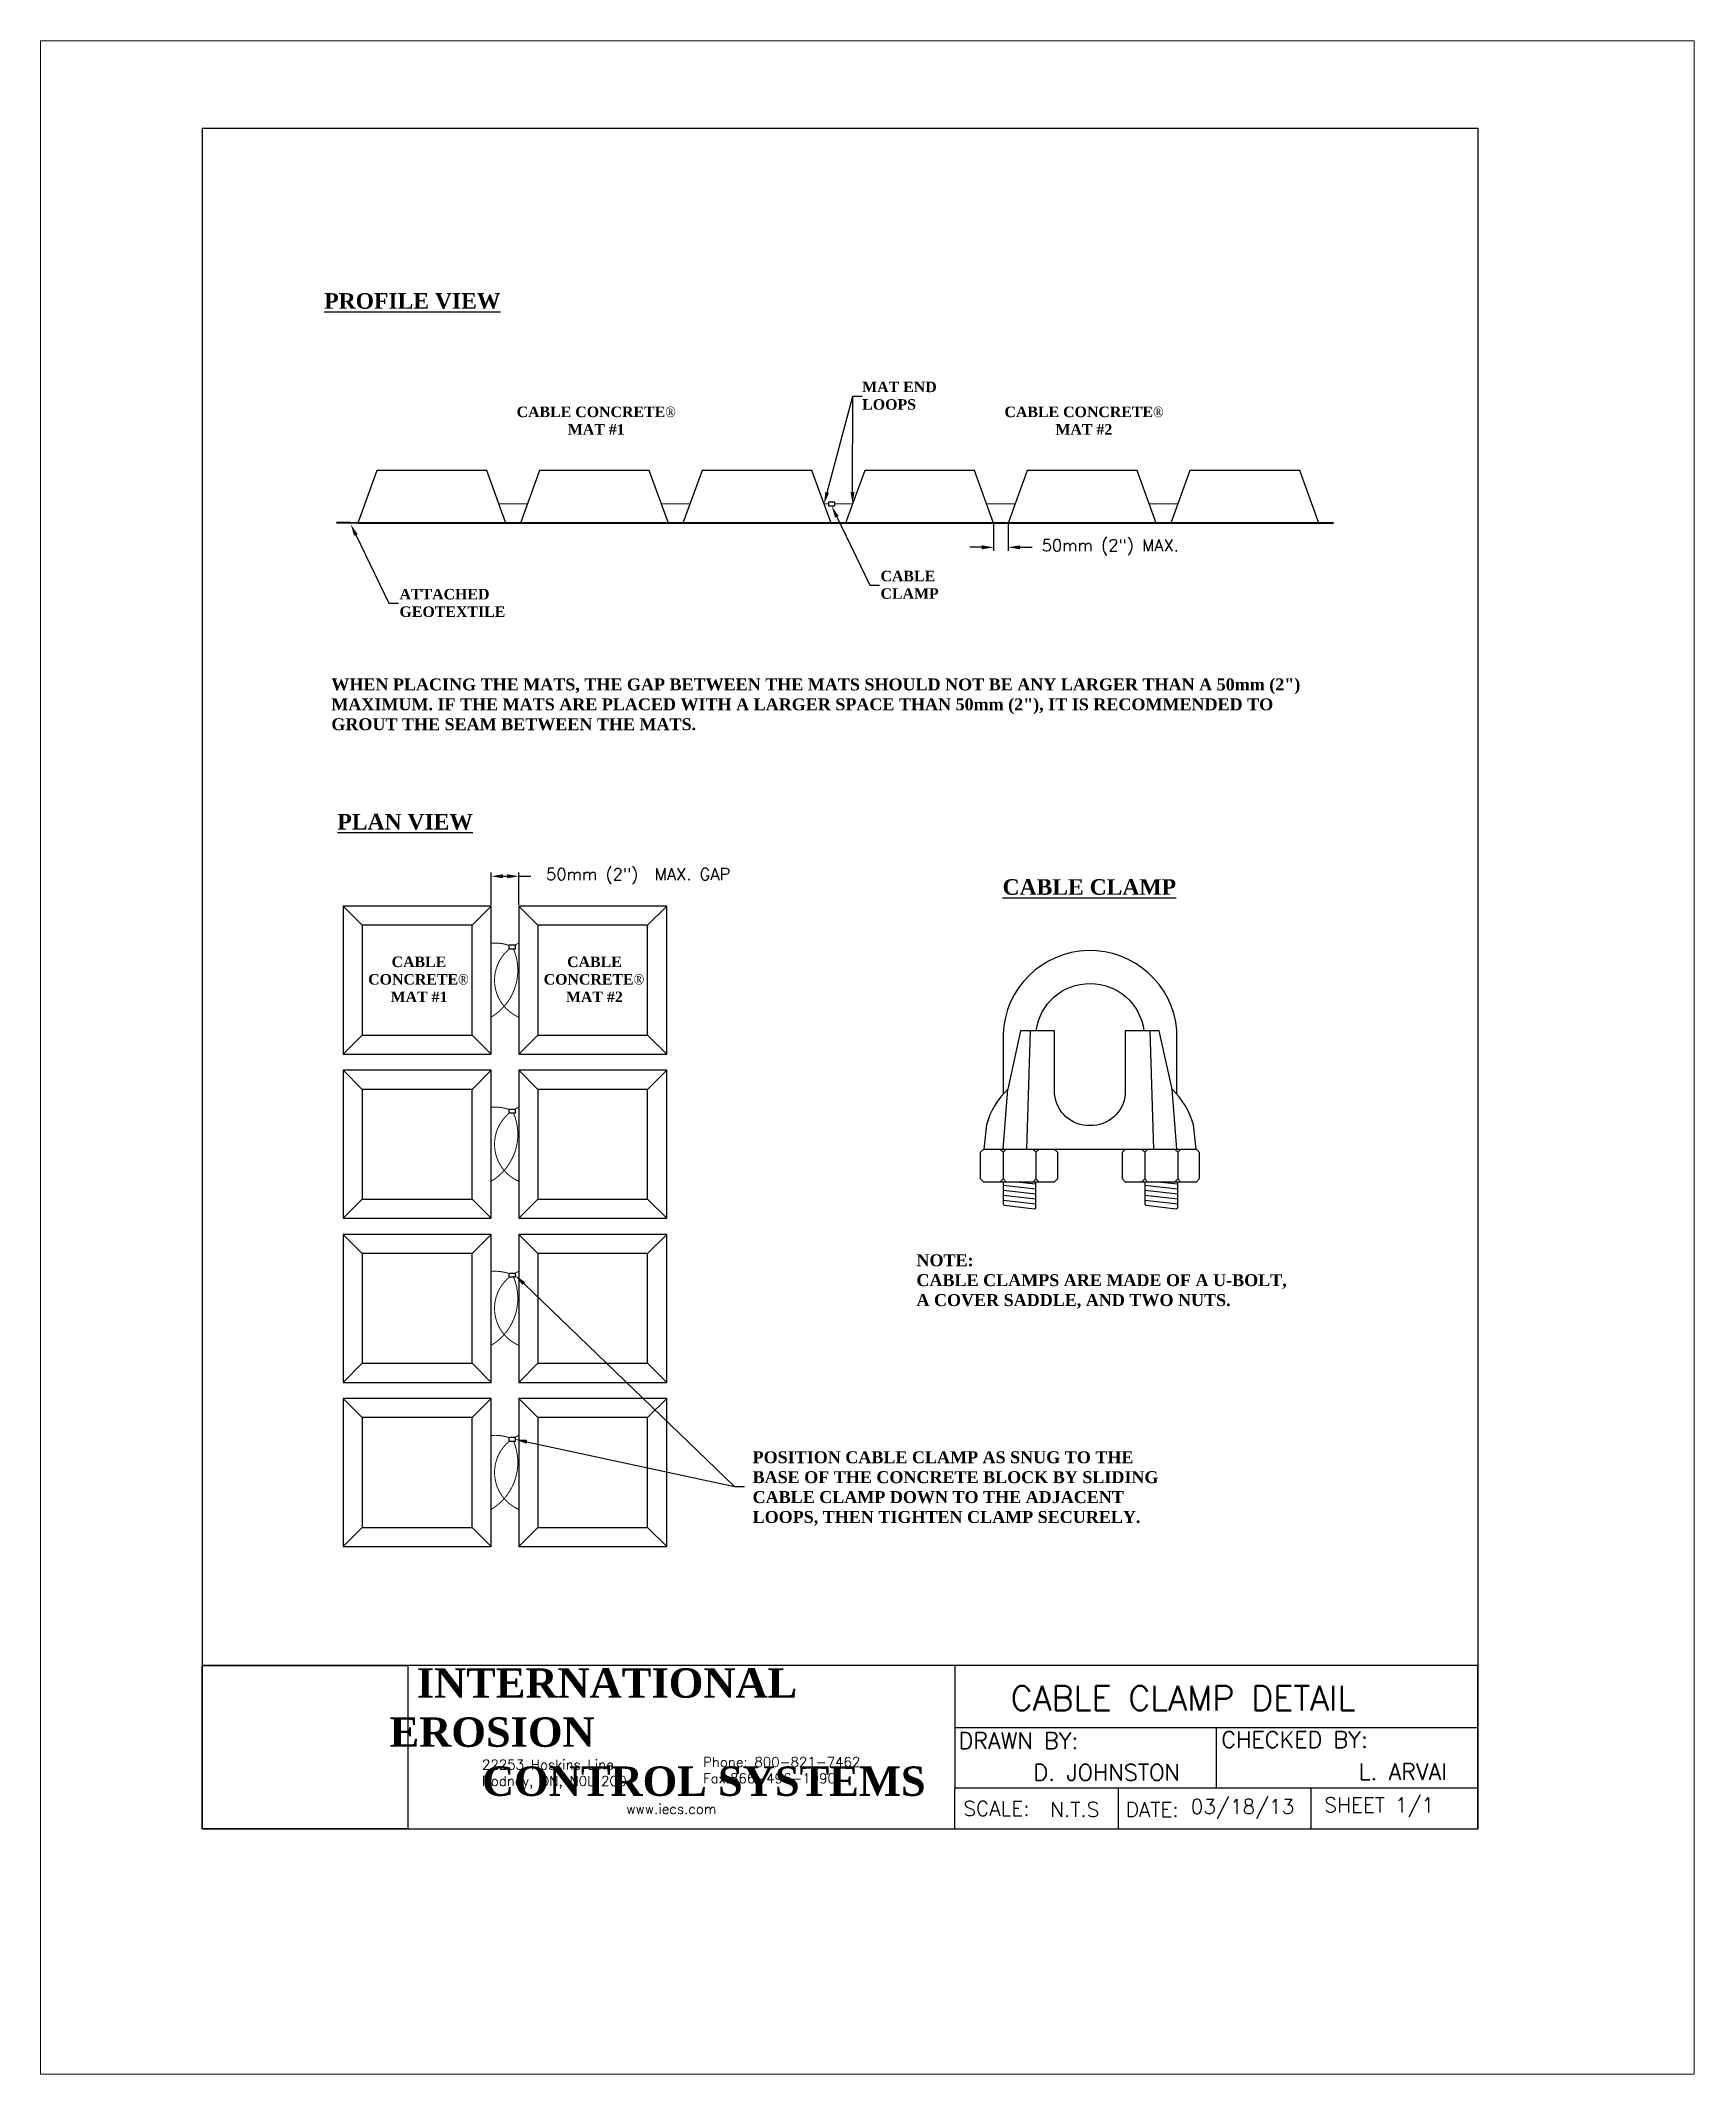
# Paper-space layout 'Layout1' of a CAD drawing. Extents: x -0.9 to 9.2, y -1.5 to 11.
# The model-space entities are those that its viewports show. They can reach past a viewport. Long polylines and large blocks are cut down to what shows.
import ezdxf
from ezdxf import colors
from ezdxf.entities.mleader import LeaderData, LeaderLine
from ezdxf.math import Vec2, Vec3

# ---------------------------------------------------------------- set-up
doc = ezdxf.new("R2010")
doc.units = 0
doc.header["$MEASUREMENT"] = 0
doc.linetypes.add('HIDDEN', pattern=[0.375, 0.25, -0.125])
doc.layers.get('0').update_dxf_attribs({"linetype": 'CONTINUOUS'})
doc.layers.get('DEFPOINTS').update_dxf_attribs({"linetype": 'CONTINUOUS'})
doc.layers.add('1', color=7, linetype='CONTINUOUS')
doc.styles.add('ROMANC', font='ROMANC')
doc.styles.add('ROMANS', font='ROMANS')
doc.styles.get("Standard").update_dxf_attribs({"font": 'simplex.shx'})
doc.dimstyles.get("Standard").update_dxf_attribs({"dimtxt": 0.18, "dimasz": 0.09, "dimexe": 0.18, "dimexo": 0.0625, "dimgap": 0.09, "dimtad": 0, "dimtih": 1, "dimtoh": 1, "dimdec": 4, "dimzin": 0, "dimdsep": 46, "dimtxsty": 'ROMANS', "dimcen": 0.09, "dimadec": 0, "dimazin": 0, "dimtfac": 1, "dimtdec": 4, "dimtofl": 0, "dimtmove": 0, "dimatfit": 3, "dimfxl": 1, "dimtolj": 1, "dimtzin": 0, "dimarcsym": 0})

# ---------------------------------------------------------------- blocks, each defined once
blk = doc.blocks.new('IECS')
for p, q in [((0, 0), (0, -10.4)), ((0, 0), (7.8, 0)), ((7.8, 0), (7.8, -10.4)), ((7.8, -9.4), (0, -9.401)), ((0, -10.4), (0, -9.401)), ((0, -9.401), (1.258, -9.401)), ((1.258, -9.401), (1.258, -10.4)), ((4.602, -9.4), (4.602, -9.78)), ((7.8, -10.4), (7.8, -9.4)), ((4.602, -9.78), (4.602, -10.15)), ((4.602, -9.78), (7.8, -9.78)), ((6.201, -9.78), (6.201, -10.15)), ((4.602, -10.4), (4.602, -10.15)), ((4.602, -10.15), (5.602, -10.15)), ((4.602, -10.15), (7.8, -10.15)), ((5.602, -10.15), (6.779, -10.15)), ((5.602, -10.15), (5.602, -10.4)), ((6.779, -10.15), (6.779, -10.4)), ((0, -10.4), (7.8, -10.4)), ((1.258, -10.4), (0, -10.4))]:
    blk.add_line(p, q)
at = {"attachment_point": 1}
for s, width, insert, char_height in [('\\pi0.16612;{\\fBatang|b1|i0|c0|p18;INTERNATIONAL EROSION \\P\\pi0.56548;CONTROL SYSTEMS}', 3.54923, (1.146, -9.418), 0.18), ('DRAWN BY:', 0.85092, (4.625, -9.811), 0.1), ('CHECKED BY:', 1.03151, (6.232, -9.804), 0.1), ('22253 Hoskins Line \\PRodney, ON, N0L 2C0', 1.01654, (1.711, -9.977), 0.06), ('Phone: 800-821-7462\\PFax:866-496-1990', 1.08705, (3.063, -9.961), 0.06), ('D. JOHNSTON', 1.07349, (5.083, -10.005), 0.1), ('L. ARVAI', 0.71317, (7.071, -10.001), 0.1), ('SHEET 1/1', 0.87937, (6.862, -10.209), 0.09), ('SCALE:', 0.1721, (4.654, -10.23), 0.09), ('N.T.S', 0.17927, (5.185, -10.237), 0.09), ('DATE:', 0.09322, (5.647, -10.237), 0.09), ('03/18/13', 0.4446, (6.045, -10.219), 0.09)]:
    blk.add_mtext_dynamic_manual_height_columns(s, width=width, gutter_width=1, heights=[0], dxfattribs=dict(at, insert=insert, char_height=char_height))
at = {"linetype": 'HIDDEN', "insert": (2.594, -10.248), "char_height": 0.06, "attachment_point": 1}
blk.add_mtext_dynamic_manual_height_columns('www.iecs.com', width=0.63843, gutter_width=1, heights=[0], dxfattribs=at)
blk = doc.blocks.new('A$C18584167')
for points in [[(3.875, 0), (3.875, 3.875), (0, 3.875), (0, 0)], [(0.5, 0.5), (3.375, 0.5), (3.375, 3.375), (0.5, 3.375)]]:
    blk.add_lwpolyline(points, close=True)
for points in [[(0, 3.875), (0.5, 3.375)], [(3.375, 3.375), (3.875, 3.875)], [(0.5, 0.5), (0, 0)], [(3.375, 0.5), (3.875, 0)]]:
    blk.add_lwpolyline(points)
blk = doc.blocks.new('*D12')
at = {"color": 0, "lineweight": -2, "transparency": 16777216}
for p, q in [((39.32, 62.39), (39.32, 61.05)), ((40.05, 62.39), (40.05, 61.05)), ((38.72, 61.23), (38.12, 61.23)), ((40.65, 61.23), (41.25, 61.23))]:
    blk.add_line(p, q, dxfattribs=at)
at = {"color": 0, "transparency": 16777216}
for points in [[(38.72, 61.33), (38.72, 61.13), (39.32, 61.23)], [(40.65, 61.33), (40.65, 61.13), (40.05, 61.23)]]:
    blk.add_solid(points, dxfattribs=at)
at = {"layer": 'DEFPOINTS', "color": 0, "transparency": 16777216}
for p in [(39.32, 62.45), (40.05, 62.45), (40.05, 61.23)]:
    blk.add_point(p, dxfattribs=at)
at = {"color": 0, "transparency": 16777216, "insert": (45.18, 61.23), "char_height": 0.6, "attachment_point": 5, "style": 'ROMANS'}
blk.add_mtext('\\A1;50mm (2") MAX.', dxfattribs=at)
blk = doc.blocks.new('*D13')
at = {"color": 0, "lineweight": -2, "transparency": 16777216}
for p, q in [((14.07, 43.26), (14.07, 44.88)), ((14.67, 44.7), (14.86, 44.7)), ((15.46, 43.26), (15.46, 44.88)), ((15.46, 44.7), (16.06, 44.7))]:
    blk.add_line(p, q, dxfattribs=at)
at = {"color": 0, "transparency": 16777216}
for points in [[(14.67, 44.8), (14.67, 44.6), (14.07, 44.7)], [(14.86, 44.8), (14.86, 44.6), (15.46, 44.7)]]:
    blk.add_solid(points, dxfattribs=at)
at = {"layer": 'DEFPOINTS', "color": 0, "transparency": 16777216}
for p in [(15.46, 44.7), (14.07, 43.19), (15.46, 43.19)]:
    blk.add_point(p, dxfattribs=at)
at = {"color": 0, "transparency": 16777216, "insert": (21.46, 44.7), "char_height": 0.6, "attachment_point": 5, "style": 'ROMANS'}
blk.add_mtext('\\A1;50mm (2")  MAX. GAP', dxfattribs=at)
blk = doc.blocks.new('A$C09066E51')
blk.add_lwpolyline([(29.62, 0), (1.28, 0), (0, 1.28), (0, 11.98), (1.28, 13.26), (29.62, 13.26), (30.89, 11.98), (30.89, 1.28)], close=True)
for points in [[(9.01, 11.98), (7.73, 13.26)], [(9.01, 11.98), (10.28, 13.26)], [(9.01, 11.98), (9.01, 1.28)], [(22.22, 11.98), (20.94, 13.26)], [(22.22, 11.98), (23.5, 13.26)], [(22.22, 11.98), (22.22, 1.28)], [(9.01, 1.28), (7.73, 0)], [(9.01, 1.28), (10.28, 0)], [(22.22, 1.28), (20.94, 0)], [(22.22, 1.28), (23.5, 0)]]:
    blk.add_lwpolyline(points)

msp = doc.modelspace()

# ---------------------------------------------------------------- linework, layer by layer
for points in [[(8.32652, 65.0878), (7.36652, 62.4478), (14.80652, 62.4478), (13.84652, 65.0878)], [(16.49756, 65.0878), (15.53756, 62.4478), (22.97756, 62.4478), (22.01756, 65.0878)], [(24.6686, 65.0878), (23.7086, 62.4478), (31.1486, 62.4478), (30.1886, 65.0878)], [(32.83964, 65.0878), (31.87964, 62.4478), (39.31964, 62.4478), (38.35964, 65.0878)], [(41.01068, 65.0878), (40.05068, 62.4478), (47.49068, 62.4478), (46.53068, 65.0878)], [(49.18172, 65.0878), (48.22172, 62.4478), (55.66172, 62.4478), (54.70172, 65.0878)], [(31.32872, 63.51323), (31.32852, 63.30181), (31.03061, 63.30209), (31.0308, 63.51351)], [(15.27208, 41.24873), (15.27188, 41.03731), (14.97397, 41.03758), (14.97416, 41.249)], [(15.27208, 33.00273), (15.27188, 32.79131), (14.97397, 32.79159), (14.97416, 33.00301)], [(15.27208, 24.75674), (15.27188, 24.54532), (14.97397, 24.5456), (14.97416, 24.75702)], [(15.27208, 16.51075), (15.27188, 16.29933), (14.97397, 16.2996), (14.97416, 16.51102)]]:
    msp.add_lwpolyline(points, close=True)
at = {"const_width": 0.048}
for points in [[(15.88665, 63.4078), (14.45743, 63.4078)], [(24.05769, 63.4078), (22.62847, 63.4078)], [(31.03071, 63.4078), (30.79951, 63.4078)], [(32.22873, 63.4078), (31.32862, 63.4078)], [(40.39977, 63.4078), (38.97055, 63.4078)], [(48.57081, 63.4078), (47.14159, 63.4078)]]:
    msp.add_lwpolyline(points, dxfattribs=at)
at = {"color": 5, "const_width": 0.096}
msp.add_lwpolyline([(56.39864, 62.4478), (31.87964, 62.4478), (6.29695, 62.46269)], dxfattribs=at)
at = {"const_width": 0.048}
for points in [[(14.97414, 41.22701, 0.100930002), (14.07048, 41.33469)], [(14.07048, 37.61728, 0.373397582), (15.19936, 41.03737, 0.373397582)], [(15.45561, 37.61728, -0.558388186), (14.97397, 41.03758, -0.490543871)], [(15.27207, 41.24307, -0.025293112), (15.45561, 41.33469)], [(14.97414, 32.98102, 0.100930002), (14.07048, 33.0887)], [(14.07048, 29.37129, 0.373397582), (15.19936, 32.79138, 0.373397582)], [(15.45561, 29.37129, -0.558388186), (14.97397, 32.79159, -0.490543871)], [(15.27207, 32.99708, -0.025293112), (15.45561, 33.0887)], [(14.97414, 24.73502, 0.100930002), (14.07048, 24.84271)], [(14.07048, 21.12529, 0.373397582), (15.19936, 24.54539, 0.373397582)], [(15.45561, 21.12529, -0.558388186), (14.97397, 24.5456, -0.490543871)], [(15.27207, 24.75109, -0.025293112), (15.45561, 24.84271)], [(14.97414, 16.48903, 0.100930002), (14.07048, 16.59671)], [(15.27207, 16.50509, -0.025293112), (15.45561, 16.59671)], [(14.07048, 12.8793, 0.373397582), (15.19936, 16.2994, 0.373397582)], [(15.45561, 12.8793, -0.558388186), (14.97397, 16.2996, -0.490543871)]]:
    msp.add_lwpolyline(points, format="xyb", dxfattribs=at)
for points in [[(48.52631, 33.744), (48.52631, 36.96662, 0.938301892), (39.79237, 36.76135), (39.79237, 33.744)], [(41.46281, 36.93372, -0.879501157), (46.86895, 36.93372, -0.879501157)], [(49.49242, 30.98767), (49.36164, 32.21191, 0.133418121), (48.28554, 33.99507), (47.64517, 36.93372), (45.93454, 36.93372), (45.93454, 33.7624, -0.396916486), (44.15934, 32.16659, -0.396916486), (42.38414, 33.7624), (42.38414, 36.93372), (40.67351, 36.93372), (40.03314, 33.99507, 0.133418121), (38.95704, 32.21191), (38.82626, 30.98767)], [(39.79237, 29.33017), (39.79237, 28.22895, 0.381479739), (39.84782, 28.16685), (41.37448, 27.99354, 0.447723006), (41.44403, 28.05564), (41.44403, 29.33017)], [(46.91593, 29.33017), (46.91593, 28.22895, 0.381479739), (46.97138, 28.16685), (48.49804, 27.99354)], [(48.49804, 27.99354, 0.447723006), (48.56759, 28.05564), (48.56759, 29.33017)]]:
    msp.add_lwpolyline(points, format="xyb")
at = {"linetype": 'HIDDEN'}
for points in [[(41.15382, 36.93372), (40.97171, 30.98767)], [(47.16485, 36.93372), (47.34697, 30.98767)]]:
    msp.add_lwpolyline(points, dxfattribs=at)
for points in [[(39.79237, 30.98767), (40.03314, 33.99507)], [(48.52631, 30.98767), (48.28554, 33.99507)], [(38.82626, 30.98767), (49.49242, 30.98767)], [(39.79237, 29.17314), (41.44403, 28.98564)], [(39.79237, 28.92314), (41.44403, 28.73564)], [(39.79237, 28.67314), (41.44403, 28.48564)], [(40.61132, 29.33017), (41.44403, 29.23564)], [(46.91593, 29.17314), (48.56759, 28.98564)], [(46.91593, 28.92314), (48.56759, 28.73564)], [(46.91593, 28.67314), (48.56759, 28.48564)], [(47.73488, 29.33017), (48.56759, 29.23564)], [(39.79237, 28.42314), (41.44403, 28.23564)], [(46.91593, 28.42314), (48.56759, 28.23564)]]:
    msp.add_lwpolyline(points)

# ---------------------------------------------------------------- block references
for name, p, xscale, yscale, zscale in [('A$C18584167', (6.63565, 35.75857), 1.91866446229767, 1.91866446229767, 1.91866446229767), ('A$C18584167', (15.45561, 35.75857), 1.91866446229767, 1.91866446229767, 1.91866446229767), ('A$C18584167', (6.63565, 27.51258), 1.91866446229767, 1.91866446229767, 1.91866446229767), ('A$C18584167', (15.45561, 27.51258), 1.91866446229767, 1.91866446229767, 1.91866446229767), ('A$C09066E51', (38.66665, 29.33017), 0.125, 0.125, 0.125), ('A$C09066E51', (45.79021, 29.33017), 0.125, 0.125, 0.125), ('A$C18584167', (6.63565, 19.26659), 1.91866446229767, 1.91866446229767, 1.91866446229767), ('A$C18584167', (15.45561, 19.26659), 1.91866446229767, 1.91866446229767, 1.91866446229767), ('A$C18584167', (6.63565, 11.0206), 1.91866446229767, 1.91866446229767, 1.91866446229767), ('A$C18584167', (15.45561, 11.0206), 1.91866446229767, 1.91866446229767, 1.91866446229767)]:
    msp.add_blockref(name, p, dxfattribs=dict(xscale=xscale, yscale=yscale, zscale=zscale))

# ---------------------------------------------------------------- texts
at = {"char_height": 0.18, "style": 'ROMANS'}
for insert, attachment_point in [((-7.31748, 12.60337), 4), ((-4.16899, 12.57381), 4), ((-7.99097, 11.32243), 6), ((4.08403, 10.48352), 4), ((7.23252, 10.45396), 4), ((3.41054, 9.20258), 6), ((11.86457, 9.48635), 4), ((15.01307, 9.45679), 4), ((11.19108, 8.20541), 6), ((-5.6574, 7.41959), 1), ((15.40736, 6.73237), 4), ((18.55585, 6.70281), 4), ((-6.83526, 5.6516), 9), ((-1.59336, 5.60541), 4), ((14.73386, 5.45143), 6), ((6.18718, 4.60825), 4), ((9.72997, 1.85426), 4)]:
    msp.add_mtext('\\A1;', dxfattribs=dict(at, insert=insert, attachment_point=attachment_point))
at = {"layer": '1', "linetype": 'Continuous', "attachment_point": 1, "style": 'ROMANC'}
for s, insert, char_height, width in [('{\\fTimes New Roman|b1|i0|c0|p18;\\LPROFILE VIEW}', (5.68474, 74.00308), 0.7841196, 20.64779), ('{\\fTimes New Roman|b1|i0|c0|p18;MAT END\\PLOOPS}', (32.71512, 69.55495), 0.528, 6.6494036), ('\\pi0.40586;{\\fTimes New Roman|b1|i0|c0|p18;CABLE CONCRETE\\fGaramond|b0|i0|c0|p18;®\\fTimes New Roman|b1|i0|c0|p18;\\P\\pi2.9786;MAT #1 }', (14.94418, 68.30083), 0.528, 8.6811333), ('\\pi0.40586;{\\fTimes New Roman|b1|i0|c0|p18;CABLE CONCRETE\\fGaramond|b0|i0|c0|p18;®\\fTimes New Roman|b1|i0|c0|p18;\\P\\pi2.9677;MAT #2 }', (39.4573, 68.30083), 0.528, 8.6811333), ('{\\fTimes New Roman|b1|i0|c0|p18;CABLE\\PCLAMP}', (33.63331, 60.05086), 0.528, 6.6494036), ('{\\fTimes New Roman|b1|i0|c0|p18;ATTACHED\\PGEOTEXTILE}', (9.46576, 59.13864), 0.528, 6.6494036), ('{\\fTimes New Roman|b1|i0|c0|p18;WHEN PLACING THE MATS, THE GAP BETWEEN THE MATS SHOULD NOT BE ANY LARGER THAN A 50mm (2") MAXIMUM. IF THE MATS ARE PLACED WITH A LARGER SPACE THAN 50mm (2"), IT IS RECOMMENDED TO GROUT THE SEAM BETWEEN THE MATS.}', (6.0388, 54.63933), 0.6, 50.4919582), ('{\\fTimes New Roman|b1|i0|c0|p18;\\LPLAN VIEW}', (6.34549, 47.83268), 0.7841196, 20.64779), ('{\\fTimes New Roman|b1|i0|c0|p18;\\LCABLE CLAMP}', (39.76766, 44.5518), 0.7841196, 9.0235749), ('\\pi3.0276;{\\fTimes New Roman|b1|i0|c0|p18;CABLE\\P\\pi1.8495;CONCRETE\\fGaramond|b0|i0|c0|p18;®\\fTimes New Roman|b1|i0|c0|p18;\\P\\pi2.9786;MAT #1 }', (6.03968, 40.66297), 0.528, 8.6811333), ('\\pi3.0276;{\\fTimes New Roman|b1|i0|c0|p18;CABLE\\P\\pi1.8495;CONCRETE\\fGaramond|b0|i0|c0|p18;®\\fTimes New Roman|b1|i0|c0|p18;\\P\\pi2.9677;MAT #2}', (14.85963, 40.66297), 0.528, 8.6811333), ('{\\fTimes New Roman|b1|i0|c0|p18;NOTE:\\PCABLE CLAMPS ARE MADE OF A U-BOLT, A COVER SADDLE, AND TWO NUTS.}', (35.4414, 25.70157), 0.6, 18.575325), ('{\\fTimes New Roman|b1|i0|c0|p18;POSITION CABLE CLAMP AS SNUG TO THE BASE OF THE CONCRETE BLOCK BY SLIDING CABLE CLAMP DOWN TO THE ADJACENT LOOPS, THEN TIGHTEN CLAMP SECURELY.}', (27.20719, 15.80179), 0.6, 21.1158401)]:
    msp.add_mtext(s, dxfattribs=dict(at, insert=insert, char_height=char_height, width=width))

# ---------------------------------------------------------------- dimensions: what is measured, and where the dimension line sits
for base, p1, p2, text, picture, middle in [((40.05068, 61.23375), (39.31964, 62.4478), (40.05068, 62.4478), '50mm (2") MAX.', '*D12', (45.18354, 61.23375)), ((15.45561, 44.69558), (14.07048, 43.1934), (15.45561, 43.1934), '50mm (2")  MAX. GAP', '*D13', (21.45989, 44.69558))]:
    dim = msp.add_linear_dim(base=base, p1=p1, p2=p2, text=text, dimstyle='Standard', override={"dimtxt": 0.6, "dimasz": 0.6, "dimtih": 0, "dimtoh": 0})
    dim.commit()
    dim.dimension.update_dxf_attribs({"geometry": picture, "text_midpoint": middle})

# ---------------------------------------------------------------- leaders
ml = msp.add_multileader_mtext('Standard')
ml.set_content('', color=256, style='ROMANS')
ml.set_leader_properties()
ml.build(insert=Vec2(0, 0))
ml.multileader.update_dxf_attribs({"text_right_attachment_type": 6, "dogleg_length": 1, "arrow_head_size": 0.6})
ctx = ml.context
ctx.base_point, ctx.char_height, ctx.arrow_head_size, ctx.landing_gap_size, ctx.plane_origin = Vec3(32.72133, 68.82649), 0.0864, 0.6, 0.0432, Vec3(29.17767, 71.47741)
ctx.right_attachment = 6
notes = []
notes.append((ctx, [(0, (1, 1, 0), (32.24133, 68.82649), (1, 0), 0.48, [(0, [(30.79951, 63.4078)], 0, [])])]))
ctx.mtext.insert, ctx.mtext.flow_direction = Vec3(32.76453, 68.86969), 5
ml = msp.add_multileader_mtext('Standard')
ml.set_content('', color=256, style='ROMANS')
ml.set_leader_properties()
ml.build(insert=Vec2(0, 0))
ml.multileader.update_dxf_attribs({"text_right_attachment_type": 6, "dogleg_length": 1, "arrow_head_size": 0.6})
ctx = ml.context
ctx.base_point, ctx.char_height, ctx.arrow_head_size, ctx.landing_gap_size, ctx.plane_origin = Vec3(32.72133, 68.82649), 0.0864, 0.6, 0.0432, Vec3(29.17767, 71.47741)
ctx.right_attachment = 6
notes.append((ctx, [(0, (1, 1, 0), (32.24133, 68.82649), (1, 0), 0.48, [(0, [(32.22873, 63.4078)], 0, [])])]))
ctx.mtext.insert, ctx.mtext.flow_direction = Vec3(32.76453, 68.86969), 5
ml = msp.add_multileader_mtext('Standard')
ml.set_content('', color=256, style='ROMANS')
ml.set_leader_properties()
ml.build(insert=Vec2(0, 0))
ml.multileader.update_dxf_attribs({"text_right_attachment_type": 6, "dogleg_length": 1, "arrow_head_size": 0.6})
ctx = ml.context
ctx.base_point, ctx.char_height, ctx.arrow_head_size, ctx.landing_gap_size, ctx.plane_origin = Vec3(9.40957, 58.4172), 0.0864, 0.6, 0.0432, Vec3(6.79677, 61.06189)
ctx.right_attachment = 6
notes.append((ctx, [(0, (1, 1, 0), (8.92957, 58.4172), (1, 0), 0.48, [(0, [(7.01201, 62.38973)], 0, [])])]))
ctx.mtext.insert, ctx.mtext.flow_direction = Vec3(9.45277, 58.4604), 5
ml = msp.add_multileader_mtext('Standard')
ml.set_content('', color=256, style='ROMANS')
ml.set_leader_properties()
ml.build(insert=Vec2(0, 0))
ml.multileader.update_dxf_attribs({"text_right_attachment_type": 6, "dogleg_length": 1, "arrow_head_size": 0.6})
ctx = ml.context
ctx.base_point, ctx.char_height, ctx.arrow_head_size, ctx.landing_gap_size, ctx.plane_origin = Vec3(33.57712, 59.32941), 0.0864, 0.6, 0.0432, Vec3(30.96432, 61.97411)
ctx.right_attachment = 6
notes.append((ctx, [(0, (1, 1, 0), (33.09712, 59.32941), (1, 0), 0.48, [(0, [(31.17956, 63.30195)], 0, [])])]))
ctx.mtext.insert, ctx.mtext.flow_direction = Vec3(33.62032, 59.37261), 5
ml = msp.add_multileader_mtext('Standard')
ml.set_content('', color=256, style='ROMANS')
ml.set_leader_properties()
ml.build(insert=Vec2(0, 0))
ml.multileader.update_dxf_attribs({"text_right_attachment_type": 6, "dogleg_length": 0.5, "arrow_head_size": 0.6})
ctx = ml.context
ctx.base_point, ctx.char_height, ctx.arrow_head_size, ctx.landing_gap_size, ctx.plane_origin = Vec3(26.80077, 14.03745), 0.18, 0.6, 0.09, Vec3(15.27198, 24.65103)
ctx.right_attachment = 6
notes.append((ctx, [(0, (1, 1, 0), (26.30077, 14.03745), (1, 0), 0.5, [(0, [(15.27198, 24.65103)], 0, [])])]))
ctx.mtext.insert, ctx.mtext.flow_direction = Vec3(26.89077, 14.12745), 5
ml = msp.add_multileader_mtext('Standard')
ml.set_content('', color=256, style='ROMANS')
ml.set_leader_properties()
ml.build(insert=Vec2(0, 0))
ml.multileader.update_dxf_attribs({"text_right_attachment_type": 6, "dogleg_length": 0.5, "arrow_head_size": 0.6})
ctx = ml.context
ctx.base_point, ctx.char_height, ctx.arrow_head_size, ctx.landing_gap_size, ctx.plane_origin = Vec3(26.80077, 14.03745), 0.18, 0.6, 0.09, Vec3(15.27198, 16.40504)
ctx.right_attachment = 6
notes.append((ctx, [(0, (1, 1, 0), (26.30077, 14.03745), (1, 0), 0.5, [(0, [(15.27198, 16.40504)], 0, [])])]))
ctx.mtext.insert, ctx.mtext.flow_direction = Vec3(26.89077, 14.12745), 5
for ctx, leaders in notes:
    for number, flags, end, landing, length, lines in leaders:
        leader = LeaderData()
        leader.index, (leader.has_last_leader_line, leader.has_dogleg_vector, leader.attachment_direction) = number, flags
        leader.last_leader_point, leader.dogleg_vector, leader.dogleg_length = Vec3(end), Vec3(landing), length
        for number, points, colour, breaks in lines:
            line = LeaderLine()
            line.index, line.vertices, line.color, line.breaks = number, Vec3.list(points), colors.encode_raw_color(colour), breaks
            leader.lines.append(line)
        ctx.leaders.append(leader)

psp = doc.layouts.get("Layout1")

# ---------------------------------------------------------------- block references
psp.add_blockref('IECS', (0.103, 10.445))

# ---------------------------------------------------------------- texts
at = {"insert": (5.046, 0.919), "char_height": 0.15, "attachment_point": 1}
psp.add_mtext_dynamic_manual_height_columns('CABLE CLAMP DETAIL', width=3.12634, gutter_width=0.285, heights=[0], dxfattribs=at)

# ---------------------------------------------------------------- viewports
at = {"layer": '0', "view_target_point": (2.80315, 2.29167)}
psp.add_viewport(center=(4.171, 4.762), size=(10.111, 12.436), view_center_point=(30.17567, 33.2995), view_height=102.19826, dxfattribs=at)

doc.saveas('drawing.dxf')
